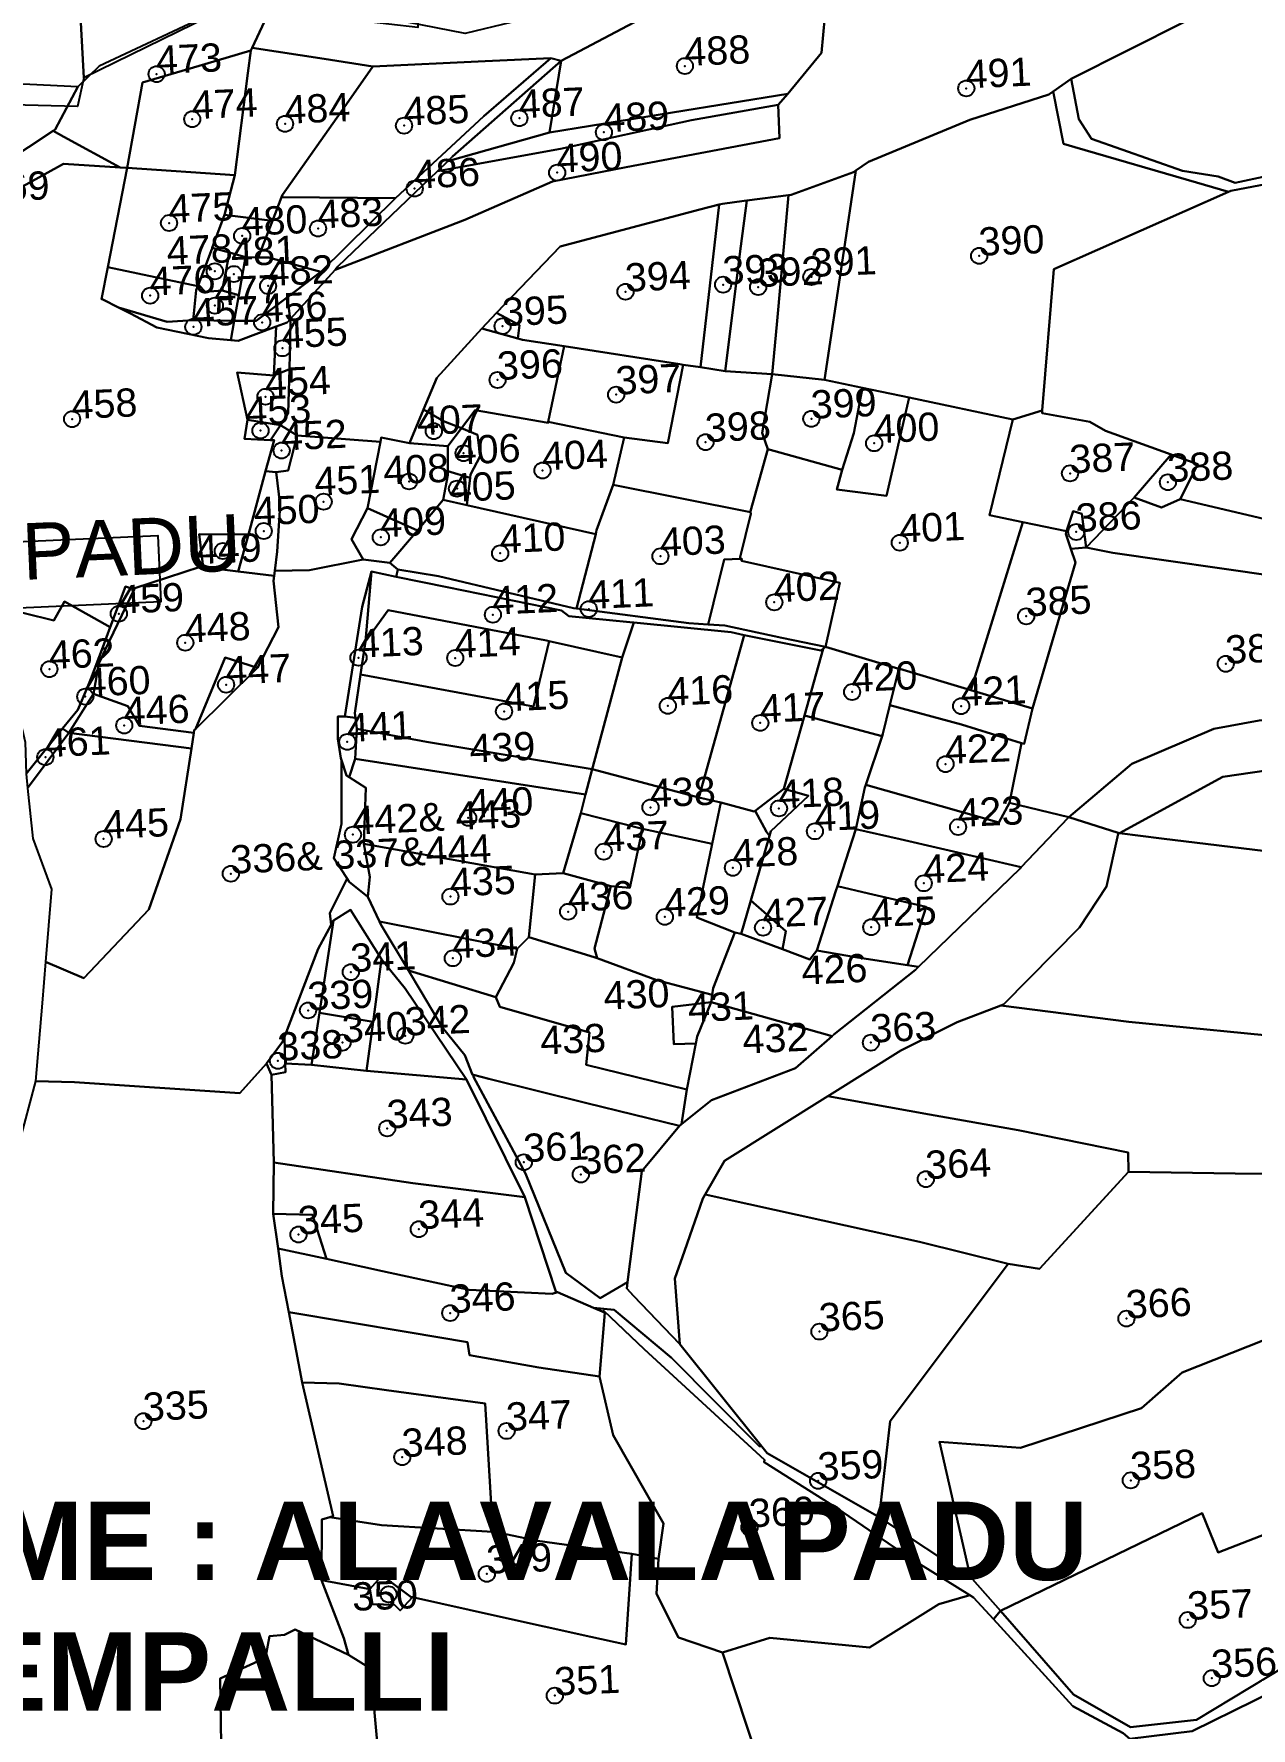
# Model space of a CAD drawing. Header units: inches. Extents: x 204181 to 273365, y 1587708 to 1600456.
# Drawn here: x 218103 to 218859, y 1594854 to 1595906 of the extents above; entities that cross this region are included whole.
import ezdxf

# ---------------------------------------------------------------- set-up
doc = ezdxf.new("R2010")
doc.units = ezdxf.units.IN
doc.header["$LTSCALE"] = 15
doc.header["$MEASUREMENT"] = 0
doc.header["$PDMODE"] = 32
doc.header["$PDSIZE"] = 10
for name, color, linetype in [('PLOT', 7, 'Continuous'), ('PLOTS NO', 7, 'Continuous'), ('TEXT', 1, 'Continuous')]:
    doc.layers.add(name, color=color, linetype=linetype)
doc.styles.get("Standard").update_dxf_attribs({"font": 'arial.ttf'})

msp = doc.modelspace()

# ---------------------------------------------------------------- linework, layer by layer
at = {"layer": 'PLOT'}
for points in [[(218146.1, 1596094.2), (218340.4, 1596059.6), (218341.2, 1595909.8), (218287.2, 1595916.1), (218283.3, 1595927.1), (218250.5, 1595936), (218133.7, 1595878.5), (218131.2, 1595928.3), (218124.5, 1595929), (218126.5, 1595961.4), (218138, 1596074), (218146.7, 1596072.6), (218146.1, 1596094.2)], [(217901.2, 1595891.2), (217914.4, 1595966.4), (217907.6, 1595978), (217909.8, 1596000.7), (217948.2, 1595979.4), (217951.3, 1595951.2), (218039.9, 1595934.5), (218131.2, 1595928.3), (218133.7, 1595878.5), (218129.8, 1595860.7), (218007.5, 1595863.8), (217901.2, 1595891.2)], [(219040.3, 1595848.4), (219034.6, 1595967.5), (219032.8, 1595967.2), (218963.3, 1595955.5), (218914.1, 1595948.5), (218895.4, 1595942.7), (218873.5, 1595937.9), (218852.9, 1595931.5), (218746.9, 1595878), (218751.5, 1595852.9), (218759.4, 1595840.8), (218816, 1595820.8), (218838, 1595817.4), (218848.6, 1595813.3), (218915.2, 1595827.7), (218932.4, 1595831.4), (218964.5, 1595836), (219004.3, 1595843.7), (219019.6, 1595844.1), (219040.3, 1595847.2), (219040.3, 1595848.4)], [(218655.5, 1595932), (218582.3, 1595940.5), (218502.2, 1595947), (218498.3, 1595953.3), (218428.9, 1595920.2), (218370.6, 1595906.1), (218289, 1595922.1), (218283.6, 1595933.5), (218258.2, 1595939.8), (218238.3, 1595897.3), (218283, 1595890.3), (218313.2, 1595885.6), (218383, 1595889), (218423.8, 1595890.9), (218430.2, 1595889.2), (218479.3, 1595915.1), (218544.3, 1595920.1), (218593.9, 1595916.4), (218655.5, 1595932)], [(218238.3, 1595897.3), (218258.2, 1595939.8), (218143.3, 1595885.9), (218130, 1595872.9), (218115.9, 1595846.4), (218114.8, 1595845.6), (218121.3, 1595842), (218156.3, 1595822.9), (218160.7, 1595822.6), (218170.2, 1595875.6), (218208.9, 1595887.1), (218237.5, 1595895.6), (218238.3, 1595897.3)], [(218593.9, 1595916.4), (218544.3, 1595920.1), (218479.3, 1595915.1), (218430.2, 1595889.2), (218422.9, 1595844.6), (218499.2, 1595857), (218570.9, 1595868.6), (218591.7, 1595894.1), (218593.9, 1595916.4)], [(218227.5, 1595818.1), (218235.6, 1595881.4), (218237.5, 1595895.6), (218208.9, 1595887.1), (218170.2, 1595875.6), (218160.7, 1595822.6), (218227.5, 1595818.1)], [(218313.2, 1595885.6), (218283, 1595890.3), (218238.3, 1595897.3), (218237.5, 1595895.6), (218235.6, 1595881.4), (218227.5, 1595818.1), (218221.1, 1595793.4), (218250.9, 1595789.8), (218256.6, 1595804.4), (218257.2, 1595806), (218298.3, 1595864.4), (218313.2, 1595885.6)], [(218327.4, 1595803.8), (218382.1, 1595854.7), (218423.8, 1595890.9), (218383, 1595889), (218313.2, 1595885.6), (218298.3, 1595864.4), (218257.2, 1595806), (218256.6, 1595804.4), (218327.4, 1595803.8)], [(218430.2, 1595889.2), (218423.8, 1595890.9), (218382.1, 1595854.7), (218327.4, 1595803.8), (218280.9, 1595758.1), (218260.2, 1595742.3), (218261.9, 1595728.7), (218289.8, 1595759.4), (218291.6, 1595761.5), (218353.4, 1595820.7), (218359.8, 1595826.9), (218362.7, 1595829.7), (218430.2, 1595889.2)], [(218422.9, 1595844.6), (218430.2, 1595889.2), (218362.7, 1595829.7), (218359.8, 1595826.9), (218422.9, 1595844.6)], [(218114.8, 1595845.6), (218115.9, 1595846.4), (218130, 1595872.9), (218010.6, 1595878.9), (218008.5, 1595876.4), (218011.7, 1595840.8), (218038.7, 1595795.3), (218114.8, 1595845.6)], [(218289.8, 1595759.4), (218370.4, 1595790.3), (218424.8, 1595814.1), (218470.6, 1595823), (218565.8, 1595841.2), (218564.8, 1595861.8), (218511.1, 1595852.4), (218429.8, 1595834.4), (218353.4, 1595820.7), (218291.6, 1595761.5), (218289.8, 1595759.4)], [(218564.8, 1595861.8), (218570.9, 1595868.6), (218499.2, 1595857), (218422.9, 1595844.6), (218359.8, 1595826.9), (218353.4, 1595820.7), (218429.8, 1595834.4), (218511.1, 1595852.4), (218564.8, 1595861.8)], [(218844.6, 1595807.7), (218824.6, 1595813.5), (218749.1, 1595835.5), (218742.1, 1595837.5), (218735.7, 1595870.2), (218733, 1595868.3), (218683.9, 1595852.5), (218620.9, 1595826.5), (218613.1, 1595821), (218605, 1595766.7), (218593.6, 1595691.1), (218617.3, 1595686.1), (218646.3, 1595680), (218710.6, 1595666.4), (218728.9, 1595672), (218736, 1595759.7), (218844.6, 1595807.7)], [(218156.3, 1595822.9), (218121.3, 1595842), (218114.8, 1595845.6), (218038.7, 1595795.3), (218033.4, 1595789.6), (218018, 1595772.8), (218020.3, 1595747.9), (218041.3, 1595757.7), (218042.5, 1595759.6), (218063.1, 1595793.1), (218121.1, 1595825.2), (218156.3, 1595822.9)], [(218929.8, 1595589.8), (218939.4, 1595629.3), (218957.9, 1595705.4), (218979.1, 1595799.2), (218985.1, 1595825.8), (218987, 1595834.1), (218927.1, 1595824.2), (218873, 1595813.6), (218846, 1595808.3), (218844.6, 1595807.7), (218736, 1595759.7), (218728.9, 1595672), (218728.8, 1595670.4), (218758.3, 1595664.9), (218768.1, 1595659.4), (218808.8, 1595644.6), (218811, 1595643.8), (218825.5, 1595638.6), (218814.4, 1595616.9), (218929.8, 1595589.8)], [(218227.5, 1595818.1), (218160.7, 1595822.6), (218148.7, 1595761), (218204.5, 1595749.2), (218204.9, 1595750.3), (218213.2, 1595772.2), (218213.5, 1595773), (218221.1, 1595793.4), (218227.5, 1595818.1)], [(218593.6, 1595691.1), (218605, 1595766.7), (218613.1, 1595821), (218611.7, 1595820.1), (218572.9, 1595806), (218571.4, 1595805.8), (218564, 1595725.4), (218561.2, 1595694.6), (218593.6, 1595691.1)], [(218280.9, 1595758.1), (218327.4, 1595803.8), (218256.6, 1595804.4), (218250.9, 1595789.8), (218242, 1595767), (218248.4, 1595766.9), (218280.9, 1595758.1)], [(218516.6, 1595698.8), (218528.2, 1595799.9), (218516.3, 1595796.8), (218429.5, 1595773.9), (218390.1, 1595732.6), (218404.2, 1595725), (218403.3, 1595716.7), (218406.2, 1595715.9), (218432.1, 1595711.9), (218503.8, 1595700.7), (218506, 1595700.4), (218516.6, 1595698.8)], [(218532, 1595696.4), (218541.8, 1595774), (218545.5, 1595802.4), (218543.8, 1595802.2), (218530.3, 1595800.4), (218528.2, 1595799.9), (218516.6, 1595698.8), (218532, 1595696.4)], [(218561.2, 1595694.6), (218564, 1595725.4), (218571.4, 1595805.8), (218545.5, 1595802.4), (218541.8, 1595774), (218532, 1595696.4), (218561.2, 1595694.6)], [(218250.9, 1595789.8), (218221.1, 1595793.4), (218213.5, 1595773), (218224.3, 1595770), (218234.2, 1595767.2), (218242, 1595767), (218250.9, 1595789.8)], [(218224.3, 1595770), (218213.5, 1595773), (218213.2, 1595772.2), (218204.9, 1595750.3), (218209.3, 1595745.7), (218219.7, 1595746.4), (218224.3, 1595770)], [(218234.2, 1595767.2), (218224.3, 1595770), (218219.7, 1595746.4), (218230, 1595743.5), (218234.2, 1595767.2)], [(218280.9, 1595758.1), (218248.4, 1595766.9), (218242, 1595767), (218234.2, 1595767.2), (218230, 1595743.5), (218227.1, 1595727.7), (218240.8, 1595727.6), (218260.2, 1595742.3), (218280.9, 1595758.1)], [(218204.5, 1595749.2), (218148.7, 1595761), (218144.8, 1595741.1), (218145.6, 1595741), (218155.3, 1595736), (218185.5, 1595727), (218201.7, 1595728), (218203.6, 1595746.7), (218204.5, 1595749.2)], [(218209.3, 1595745.7), (218204.9, 1595750.3), (218204.5, 1595749.2), (218203.6, 1595746.7), (218201.7, 1595728), (218227.1, 1595727.7), (218230, 1595743.5), (218219.7, 1595746.4), (218209.3, 1595745.7)], [(218201.7, 1595728), (218185.5, 1595727), (218155.3, 1595736), (218162.7, 1595732.2), (218179.2, 1595723.6), (218211.2, 1595716.8), (218225, 1595715.7), (218227.1, 1595727.7), (218201.7, 1595728)], [(218261.9, 1595728.7), (218260.2, 1595742.3), (218240.8, 1595727.6), (218227.1, 1595727.7), (218225, 1595715.7), (218229.7, 1595715.3), (218253.2, 1595724.1), (218260, 1595726.6), (218261.9, 1595728.7)], [(218262.2, 1595726.3), (218261.9, 1595728.7), (218260, 1595726.6), (218253.2, 1595724.1), (218251.8, 1595693.6), (218261.4, 1595697.6), (218262.2, 1595726.3)], [(218403.3, 1595716.7), (218404.2, 1595725), (218390.1, 1595732.6), (218380.9, 1595722.9), (218403.3, 1595716.7)], [(218403.3, 1595716.7), (218380.9, 1595722.9), (218352.9, 1595692.2), (218344.6, 1595672.6), (218357.2, 1595665.3), (218368.3, 1595660.9), (218376.8, 1595672.2), (218422, 1595664.3), (218422.1, 1595664.9), (218432.1, 1595711.9), (218406.2, 1595715.9), (218403.3, 1595716.7)], [(218506, 1595700.4), (218503.8, 1595700.7), (218432.1, 1595711.9), (218422.1, 1595664.9), (218469.3, 1595655.2), (218496.3, 1595651.7), (218506, 1595700.4)], [(218255.9, 1595662.9), (218260.6, 1595670.2), (218261.4, 1595697.6), (218251.8, 1595693.6), (218228.9, 1595695.5), (218235.4, 1595666.1), (218255.9, 1595662.9)], [(218516.6, 1595698.8), (218506, 1595700.4), (218496.3, 1595651.7), (218469.3, 1595655.2), (218462.4, 1595625.8), (218547.7, 1595608.8), (218547.8, 1595609.5), (218558.4, 1595648), (218554.9, 1595658), (218561.2, 1595694.6), (218532, 1595696.4), (218516.6, 1595698.8)], [(218593.6, 1595691.1), (218561.2, 1595694.6), (218554.9, 1595658), (218558.4, 1595648), (218604.7, 1595635.2), (218611.9, 1595657.8), (218617.3, 1595686.1), (218593.6, 1595691.1)], [(218646.3, 1595680), (218617.3, 1595686.1), (218611.9, 1595657.8), (218604.7, 1595635.2), (218601.3, 1595622.8), (218632.2, 1595619), (218646.3, 1595680)], [(218368.3, 1595660.9), (218357.2, 1595665.3), (218344.6, 1595672.6), (218335.9, 1595651.7), (218359.9, 1595649.7), (218368.3, 1595660.9)], [(218422.1, 1595664.9), (218422, 1595664.3), (218376.8, 1595672.2), (218368.3, 1595660.9), (218378.3, 1595656.9), (218379.8, 1595643.5), (218373.9, 1595632.1), (218373.6, 1595630.2), (218371.5, 1595613.2), (218451.6, 1595595.1), (218452.2, 1595597.6), (218462.4, 1595625.8), (218469.3, 1595655.2), (218422.1, 1595664.9)], [(218710.6, 1595666.4), (218646.3, 1595680), (218632.2, 1595619), (218601.3, 1595622.8), (218604.7, 1595635.2), (218558.4, 1595648), (218547.8, 1595609.5), (218547.7, 1595608.8), (218547.9, 1595607.7), (218541.4, 1595580.8), (218541.4, 1595579.8), (218542.3, 1595579.8), (218542.1, 1595578.6), (218603.1, 1595564.9), (218594.2, 1595525.1), (218639.8, 1595511.5), (218640.4, 1595511.4), (218684.5, 1595498.3), (218716.8, 1595602.5), (218696.1, 1595606.9), (218710.6, 1595666.4)], [(218808.8, 1595644.6), (218768.1, 1595659.4), (218758.3, 1595664.9), (218728.8, 1595670.4), (218728.9, 1595672), (218710.6, 1595666.4), (218696.1, 1595606.9), (218716.8, 1595602.5), (218743.9, 1595596.9), (218748, 1595609.4), (218753.5, 1595607.7), (218756.2, 1595586.8), (218786, 1595618), (218808.8, 1595644.6)], [(218255.9, 1595662.9), (218235.4, 1595666.1), (218233.6, 1595654.4), (218249.6, 1595653.6), (218255.9, 1595662.9)], [(218266.3, 1595656.5), (218255.9, 1595662.9), (218249.6, 1595653.6), (218251.9, 1595653.6), (218246.6, 1595634.3), (218253.2, 1595633.7), (218260.7, 1595634.6), (218266.3, 1595656.5)], [(218373.6, 1595630.2), (218373.9, 1595632.1), (218379.8, 1595643.5), (218378.3, 1595656.9), (218368.3, 1595660.9), (218359.9, 1595649.7), (218359.9, 1595634.3), (218373.6, 1595630.2)], [(218318, 1595652.5), (218266.3, 1595656.5), (218260.7, 1595634.6), (218253.2, 1595633.7), (218255.7, 1595613.1), (218253.9, 1595584.3), (218252.4, 1595572.3), (218273.9, 1595572.7), (218307.3, 1595579.4), (218299.9, 1595592.1), (218310, 1595611.2), (218318, 1595652.5)], [(218335.9, 1595651.7), (218318.5, 1595655.1), (218318, 1595652.5), (218310, 1595611.2), (218340.9, 1595597.5), (218357, 1595616.5), (218359.9, 1595631.7), (218359.9, 1595634.3), (218359.9, 1595649.7), (218335.9, 1595651.7)], [(218814.4, 1595616.9), (218825.5, 1595638.6), (218811, 1595643.8), (218808.8, 1595644.6), (218786, 1595618), (218803, 1595611.7), (218814.4, 1595616.9)], [(218253.2, 1595633.7), (218246.6, 1595634.3), (218236, 1595594.9), (218229.7, 1595571.9), (218252, 1595569.2), (218252.4, 1595572.3), (218253.9, 1595584.3), (218255.7, 1595613.1), (218253.2, 1595633.7)], [(218373.6, 1595630.2), (218359.9, 1595634.3), (218359.9, 1595631.7), (218357, 1595616.5), (218371.5, 1595613.2), (218373.6, 1595630.2)], [(218547.7, 1595608.8), (218462.4, 1595625.8), (218452.2, 1595597.6), (218451.6, 1595595.1), (218439.7, 1595548.9), (218509.5, 1595539.8), (218521.4, 1595539.1), (218531.3, 1595579.5), (218541.4, 1595579.8), (218541.4, 1595580.8), (218547.9, 1595607.7), (218547.7, 1595608.8)], [(218929.8, 1595589.8), (218814.4, 1595616.9), (218803, 1595611.7), (218786, 1595618), (218756.2, 1595586.8), (218772.6, 1595583.5), (218873.5, 1595569), (218901.4, 1595565), (218905.5, 1595562.4), (218969.3, 1595553.4), (219024.4, 1595545.7), (219044.3, 1595567.9), (219004.7, 1595575.4), (218932.8, 1595589.1), (218929.8, 1595589.8)], [(218340.9, 1595597.5), (218310, 1595611.2), (218299.9, 1595592.1), (218307.3, 1595579.4), (218323.8, 1595577.3), (218340.9, 1595597.5)], [(218371.5, 1595613.2), (218357, 1595616.5), (218340.9, 1595597.5), (218323.8, 1595577.3), (218328.7, 1595573.1), (218354.1, 1595569), (218397.7, 1595558.7), (218437.8, 1595549.2), (218439.7, 1595548.9), (218451.6, 1595595.1), (218371.5, 1595613.2)], [(218756.2, 1595586.8), (218753.5, 1595607.7), (218748, 1595609.4), (218743.9, 1595596.9), (218743.4, 1595595.4), (218746.6, 1595586), (218756.2, 1595586.8)], [(218743.9, 1595596.9), (218716.8, 1595602.5), (218684.5, 1595498.3), (218722.8, 1595486.9), (218749.4, 1595577.5), (218746.6, 1595586), (218743.4, 1595595.4), (218743.9, 1595596.9)], [(218229.7, 1595571.9), (218236, 1595594.9), (218205.5, 1595595.1), (218207.9, 1595574.6), (218229.7, 1595571.9)], [(219024.4, 1595545.7), (218969.3, 1595553.4), (218905.5, 1595562.4), (218901.4, 1595565), (218873.5, 1595569), (218772.6, 1595583.5), (218756.2, 1595586.8), (218746.6, 1595586), (218749.4, 1595577.5), (218722.8, 1595486.9), (218717.7, 1595464.8), (218716, 1595465.4), (218708.5, 1595428.2), (218745.3, 1595419.3), (218784.5, 1595452.4), (218835.3, 1595474.3), (218863.6, 1595479.3), (218942.4, 1595480.2), (218972.3, 1595501.6), (218998.7, 1595495.9), (219016.4, 1595518.9), (219024.4, 1595545.7)], [(218323.8, 1595577.3), (218307.3, 1595579.4), (218273.9, 1595572.7), (218252.4, 1595572.3), (218252, 1595569.2), (218251.6, 1595566.1), (218254.7, 1595537.4), (218241.7, 1595512.2), (218203.1, 1595474.1), (218202.4, 1595473.4), (218202.1, 1595471.8), (218200.6, 1595461.9), (218193.8, 1595418.1), (218174.1, 1595361.9), (218133.7, 1595319.3), (218110.1, 1595329.5), (218107.9, 1595303.8), (218103.7, 1595255.3), (218128.1, 1595254.7), (218230.6, 1595248), (218247.3, 1595266.3), (218257.1, 1595279.7), (218258.3, 1595282.8), (218279.2, 1595337.5), (218287.3, 1595352.4), (218286.6, 1595359.7), (218297.3, 1595381.3), (218289, 1595393.8), (218293.8, 1595415.3), (218293.7, 1595454.7), (218293.4, 1595456.1), (218291.5, 1595468.1), (218291.6, 1595481.9), (218295.9, 1595481.9), (218306.7, 1595549.9), (218312.4, 1595571.9), (218327.8, 1595568.7), (218328.7, 1595573.1), (218323.8, 1595577.3)], [(218594.2, 1595525.1), (218603.1, 1595564.9), (218542.1, 1595578.6), (218542.3, 1595579.8), (218541.4, 1595579.8), (218531.3, 1595579.5), (218521.4, 1595539.1), (218531.7, 1595538.4), (218567.1, 1595530.8), (218594.2, 1595525.1)], [(218207.9, 1595574.6), (218206, 1595574.8), (218165.5, 1595561.6), (218165, 1595560.7), (218147.1, 1595523.2), (218143.1, 1595514.7), (218139.9, 1595495.9), (218161.2, 1595488.2), (218168.4, 1595476), (218202.1, 1595471.8), (218202.4, 1595473.4), (218203.1, 1595474.1), (218221.5, 1595518.6), (218241.7, 1595512.2), (218254.7, 1595537.4), (218251.6, 1595566.1), (218252, 1595569.2), (218229.7, 1595571.9), (218207.9, 1595574.6)], [(218308.6, 1595528.4), (218312.4, 1595571.9), (218306.7, 1595549.9), (218295.9, 1595481.9), (218302.4, 1595481), (218302, 1595483.9), (218305.6, 1595507.9), (218308.6, 1595528.4)], [(218327.8, 1595568.7), (218312.4, 1595571.9), (218308.6, 1595528.4), (218322.8, 1595548), (218421, 1595529), (218422.7, 1595528.6), (218468, 1595518.5), (218475.2, 1595540.3), (218472.8, 1595540.5), (218435, 1595544.3), (218430.4, 1595547.8), (218359.3, 1595562.3), (218327.8, 1595568.7)], [(218439.7, 1595548.9), (218437.8, 1595549.2), (218397.7, 1595558.7), (218354.1, 1595569), (218328.7, 1595573.1), (218327.8, 1595568.7), (218359.3, 1595562.3), (218430.4, 1595547.8), (218435, 1595544.3), (218472.8, 1595540.5), (218475.2, 1595540.3), (218535.7, 1595534.2), (218543.7, 1595532.5), (218591.4, 1595522.8), (218592.8, 1595524), (218594.2, 1595525.1), (218567.1, 1595530.8), (218531.7, 1595538.4), (218521.4, 1595539.1), (218509.5, 1595539.8), (218439.7, 1595548.9)], [(219095.7, 1595520.7), (219045.8, 1595569.7), (219044.3, 1595567.9), (219024.4, 1595545.7), (219016.4, 1595518.9), (218998.7, 1595495.9), (218972.3, 1595501.6), (218942.4, 1595480.2), (218863.6, 1595479.3), (218835.3, 1595474.3), (218784.5, 1595452.4), (218745.3, 1595419.3), (218775.9, 1595409.6), (218776.8, 1595409.5), (218841, 1595444.3), (218906.2, 1595453.9), (218955.3, 1595457.3), (218998, 1595459.8), (219079.3, 1595509.4), (219093.7, 1595514.6), (219095.7, 1595520.7)], [(218165, 1595560.7), (218159.6, 1595562.7), (218150.2, 1595537.4), (218145.5, 1595524.9), (218147.1, 1595523.2), (218165, 1595560.7)], [(218150.2, 1595537.4), (218121.7, 1595553.3), (218115.2, 1595541.6), (218078.1, 1595550.6), (218093.5, 1595483), (218097.4, 1595466), (218098, 1595446.3), (218120.6, 1595474.4), (218130, 1595486), (218136, 1595500.2), (218138.1, 1595505.2), (218145.5, 1595524.9), (218150.2, 1595537.4)], [(218421, 1595529), (218322.8, 1595548), (218308.6, 1595528.4), (218305.6, 1595507.9), (218412.9, 1595488), (218422.7, 1595528.6), (218421, 1595529)], [(218543.7, 1595532.5), (218535.7, 1595534.2), (218475.2, 1595540.3), (218468, 1595518.5), (218449.9, 1595450.6), (218449.5, 1595449.2), (218515.6, 1595431.5), (218543.7, 1595532.5)], [(218147.1, 1595523.2), (218145.5, 1595524.9), (218138.1, 1595505.2), (218136, 1595500.2), (218130, 1595486), (218120.6, 1595474.4), (218124.5, 1595471.8), (218139.9, 1595495.9), (218143.1, 1595514.7), (218147.1, 1595523.2)], [(218468, 1595518.5), (218422.7, 1595528.6), (218412.9, 1595488), (218305.6, 1595507.9), (218302, 1595483.9), (218302.4, 1595481), (218303.2, 1595474.3), (218346.5, 1595466.2), (218449.5, 1595449.2), (218449.9, 1595450.6), (218468, 1595518.5)], [(218592.8, 1595524), (218591.4, 1595522.8), (218543.7, 1595532.5), (218515.6, 1595431.5), (218529.4, 1595428.5), (218550, 1595422.8), (218550.7, 1595423.3), (218568.5, 1595437), (218581.2, 1595482.4), (218592.8, 1595524)], [(218639.8, 1595511.5), (218594.2, 1595525.1), (218592.8, 1595524), (218581.2, 1595482.4), (218629.4, 1595469.6), (218629.9, 1595471.1), (218634.2, 1595489), (218639.8, 1595511.5)], [(218241.7, 1595512.2), (218221.5, 1595518.6), (218203.1, 1595474.1), (218241.7, 1595512.2)], [(218684.5, 1595498.3), (218640.4, 1595511.4), (218639.8, 1595511.5), (218634.2, 1595489), (218678.8, 1595476.9), (218716, 1595465.4), (218717.7, 1595464.8), (218722.8, 1595486.9), (218684.5, 1595498.3)], [(218202.1, 1595471.8), (218168.4, 1595476), (218161.2, 1595488.2), (218139.9, 1595495.9), (218124.5, 1595471.8), (218200.6, 1595461.9), (218202.1, 1595471.8)], [(218302.4, 1595481), (218295.9, 1595481.9), (218291.6, 1595481.9), (218291.5, 1595468.1), (218293.4, 1595456.1), (218293.7, 1595454.7), (218296.9, 1595445.2), (218298.5, 1595444.1), (218302.2, 1595455.6), (218303.2, 1595474.3), (218302.4, 1595481)], [(218629.4, 1595469.6), (218581.2, 1595482.4), (218568.5, 1595437), (218583.8, 1595432.6), (218560.3, 1595410.6), (218559.5, 1595407.8), (218547.9, 1595367.5), (218569.7, 1595348.6), (218567.6, 1595337.3), (218584.5, 1595331), (218589, 1595336.6), (218600.8, 1595373.5), (218601.8, 1595376.4), (218604.9, 1595386.3), (218613.1, 1595411.8), (218618.8, 1595437.8), (218619.3, 1595439.5), (218629.4, 1595469.6)], [(218716, 1595465.4), (218678.8, 1595476.9), (218634.2, 1595489), (218629.9, 1595471.1), (218629.4, 1595469.6), (218619.3, 1595439.5), (218702, 1595416), (218708.5, 1595428.2), (218716, 1595465.4)], [(218124.5, 1595471.8), (218120.6, 1595474.4), (218098, 1595446.3), (218098.9, 1595437.3), (218124.5, 1595471.8)], [(218200.6, 1595461.9), (218124.5, 1595471.8), (218098.9, 1595437.3), (218102.1, 1595406.1), (218113.8, 1595374.6), (218110.1, 1595329.5), (218133.7, 1595319.3), (218174.1, 1595361.9), (218193.8, 1595418.1), (218200.6, 1595461.9)], [(218449.5, 1595449.2), (218346.5, 1595466.2), (218303.2, 1595474.3), (218302.2, 1595455.6), (218445.2, 1595433.4), (218449.5, 1595449.2)], [(218298.5, 1595444.1), (218296.9, 1595445.2), (218293.7, 1595454.7), (218293.8, 1595415.3), (218289, 1595393.8), (218297.3, 1595381.3), (218298.6, 1595379.2), (218310.1, 1595369.9), (218311.3, 1595382.2), (218307.7, 1595402.8), (218308.8, 1595437.5), (218298.5, 1595444.1)], [(218445.2, 1595433.4), (218302.2, 1595455.6), (218298.5, 1595444.1), (218308.8, 1595437.5), (218307.7, 1595402.8), (218414, 1595383.7), (218431.4, 1595384.5), (218442.3, 1595421.8), (218445.2, 1595433.4)], [(218973.4, 1595385.1), (218963, 1595414.7), (218963.5, 1595435.3), (218955.3, 1595457.3), (218906.2, 1595453.9), (218841, 1595444.3), (218776.8, 1595409.5), (218803, 1595406.2), (218874.6, 1595397.4), (218929.3, 1595390.5), (218973.4, 1595385.1)], [(218515.6, 1595431.5), (218449.5, 1595449.2), (218445.2, 1595433.4), (218442.3, 1595421.8), (218480.7, 1595412.1), (218523.9, 1595402.8), (218529.4, 1595428.5), (218515.6, 1595431.5)], [(218708.5, 1595428.2), (218702, 1595416), (218619.3, 1595439.5), (218618.8, 1595437.8), (218613.1, 1595411.8), (218640.6, 1595405.6), (218715.8, 1595388.2), (218744.7, 1595418.8), (218745.3, 1595419.3), (218708.5, 1595428.2)], [(218550.7, 1595423.3), (218550, 1595422.8), (218529.4, 1595428.5), (218523.9, 1595402.8), (218523.6, 1595400.8), (218514.3, 1595357), (218537.9, 1595347.8), (218542, 1595346.8), (218547.6, 1595366.2), (218547.9, 1595367.5), (218559.5, 1595407.8), (218557.7, 1595410.2), (218550.7, 1595423.3)], [(218559.5, 1595407.8), (218560.3, 1595410.6), (218583.8, 1595432.6), (218568.5, 1595437), (218550.7, 1595423.3), (218557.7, 1595410.2), (218559.5, 1595407.8)], [(218480.7, 1595412.1), (218442.3, 1595421.8), (218431.4, 1595384.5), (218461.1, 1595376.5), (218472.9, 1595375.5), (218480.7, 1595412.1)], [(218775.9, 1595409.6), (218745.3, 1595419.3), (218744.7, 1595418.8), (218715.8, 1595388.2), (218715.1, 1595387.4), (218652, 1595326.3), (218650.2, 1595324.6), (218599.5, 1595284.3), (218598.5, 1595283.4), (218575.7, 1595263.5), (218523.5, 1595243.6), (218504.9, 1595228.7), (218503.6, 1595227.6), (218480.3, 1595199.4), (218471.4, 1595130.6), (218470.9, 1595126.5), (218475.1, 1595122.1), (218503.9, 1595091.9), (218500.7, 1595132.7), (218506.7, 1595149.7), (218518.1, 1595182.5), (218519.6, 1595185), (218531.5, 1595205.8), (218595.7, 1595246), (218598.5, 1595247.7), (218641.1, 1595274.4), (218676.1, 1595292), (218703.2, 1595302.3), (218704.8, 1595302.9), (218751.9, 1595350.8), (218768.8, 1595376.3), (218776, 1595409), (218776.8, 1595409.5), (218775.9, 1595409.6)], [(218523.9, 1595402.8), (218480.7, 1595412.1), (218472.9, 1595375.5), (218461.1, 1595376.5), (218450.9, 1595337.8), (218452.5, 1595331.7), (218489.5, 1595318.1), (218524, 1595309), (218524.5, 1595313.1), (218537.9, 1595347.8), (218514.3, 1595357), (218523.6, 1595400.8), (218523.9, 1595402.8)], [(218715.8, 1595388.2), (218640.6, 1595405.6), (218613.1, 1595411.8), (218604.9, 1595386.3), (218601.8, 1595376.4), (218620.9, 1595372), (218656.8, 1595363.7), (218645.2, 1595327.4), (218652, 1595326.3), (218715.1, 1595387.4), (218715.8, 1595388.2)], [(218973.4, 1595385.1), (218929.3, 1595390.5), (218874.6, 1595397.4), (218803, 1595406.2), (218776.8, 1595409.5), (218776, 1595409), (218768.8, 1595376.3), (218751.9, 1595350.8), (218704.8, 1595302.9), (218703.2, 1595302.3), (218782.7, 1595292.2), (218892, 1595281.4), (218937.2, 1595275.4), (218982.9, 1595269.2), (218986.7, 1595340.3), (219001.9, 1595357.3), (218973.4, 1595385.1)], [(218414, 1595383.7), (218307.7, 1595402.8), (218311.3, 1595382.2), (218310.1, 1595369.9), (218317.4, 1595354.5), (218402.8, 1595337.5), (218410.1, 1595344.8), (218414, 1595383.7)], [(218310.1, 1595369.9), (218298.6, 1595379.2), (218297.3, 1595381.3), (218286.6, 1595359.7), (218287.3, 1595352.4), (218288.8, 1595355.2), (218299.3, 1595361.8), (218318.6, 1595331.2), (218319, 1595330.6), (218333.4, 1595313), (218371.3, 1595256.3), (218407.7, 1595183.3), (218426.8, 1595124.8), (218427.9, 1595124.3), (218450.2, 1595114.6), (218463, 1595113.4), (218498.6, 1595083.5), (218553, 1595028.6), (218554.7, 1595028.4), (218503.9, 1595091.9), (218475.1, 1595122.1), (218470.9, 1595126.5), (218471.4, 1595130.6), (218454.3, 1595120.5), (218433.1, 1595136.4), (218408.1, 1595198.1), (218375.7, 1595258.1), (218375.7, 1595259.2), (218375.2, 1595259.3), (218370.3, 1595271.6), (218356.3, 1595289), (218343, 1595311.2), (218335.3, 1595324.1), (218318.3, 1595352.6), (218317.4, 1595354.5), (218310.1, 1595369.9)], [(218461.1, 1595376.5), (218431.4, 1595384.5), (218414, 1595383.7), (218410.1, 1595344.8), (218450.7, 1595332.4), (218452.5, 1595331.7), (218450.9, 1595337.8), (218461.1, 1595376.5)], [(218645.2, 1595327.4), (218656.8, 1595363.7), (218620.9, 1595372), (218601.8, 1595376.4), (218600.8, 1595373.5), (218589, 1595336.6), (218614.1, 1595332.1), (218645.2, 1595327.4)], [(218567.6, 1595337.3), (218569.7, 1595348.6), (218547.9, 1595367.5), (218547.6, 1595366.2), (218542, 1595346.8), (218567.6, 1595337.3)], [(218280.1, 1595297.8), (218288.8, 1595355.2), (218287.3, 1595352.4), (218279.2, 1595337.5), (218258.3, 1595282.8), (218258.9, 1595266.3), (218275.2, 1595265.6), (218280.1, 1595297.8)], [(218318.6, 1595331.2), (218299.3, 1595361.8), (218288.8, 1595355.2), (218280.1, 1595297.8), (218313.5, 1595292.3), (218318.6, 1595331.2)], [(218402.8, 1595337.5), (218317.4, 1595354.5), (218318.3, 1595352.6), (218335.3, 1595324.1), (218389.5, 1595307.6), (218400.7, 1595328.9), (218402.8, 1595337.5)], [(218452.5, 1595331.7), (218450.7, 1595332.4), (218410.1, 1595344.8), (218402.8, 1595337.5), (218400.7, 1595328.9), (218389.5, 1595307.6), (218392, 1595301.5), (218447.8, 1595285.5), (218445.7, 1595265.6), (218508.2, 1595250.1), (218513.8, 1595278.8), (218500.1, 1595278.4), (218499.1, 1595301.6), (218523.4, 1595304.4), (218524, 1595309), (218489.5, 1595318.1), (218452.5, 1595331.7)], [(218542, 1595346.8), (218537.9, 1595347.8), (218524.5, 1595313.1), (218524, 1595309), (218523.4, 1595304.4), (218564.6, 1595292.9), (218598.5, 1595283.4), (218599.5, 1595284.3), (218650.2, 1595324.6), (218652, 1595326.3), (218645.2, 1595327.4), (218614.1, 1595332.1), (218589, 1595336.6), (218584.5, 1595331), (218567.6, 1595337.3), (218542, 1595346.8)], [(218371.3, 1595256.3), (218333.4, 1595313), (218319, 1595330.6), (218318.6, 1595331.2), (218313.5, 1595292.3), (218309.4, 1595261.7), (218371.3, 1595256.3)], [(218389.5, 1595307.6), (218335.3, 1595324.1), (218343, 1595311.2), (218356.3, 1595289), (218370.3, 1595271.6), (218375.2, 1595259.3), (218375.7, 1595259.2), (218385.2, 1595256.8), (218446, 1595241.8), (218503.6, 1595227.6), (218504.9, 1595228.7), (218508.2, 1595250.1), (218445.7, 1595265.6), (218447.8, 1595285.5), (218392, 1595301.5), (218389.5, 1595307.6)], [(218513.8, 1595278.8), (218514.7, 1595283.1), (218523.4, 1595304.4), (218499.1, 1595301.6), (218500.1, 1595278.4), (218513.8, 1595278.8)], [(218598.5, 1595283.4), (218564.6, 1595292.9), (218523.4, 1595304.4), (218514.7, 1595283.1), (218513.8, 1595278.8), (218508.2, 1595250.1), (218504.9, 1595228.7), (218523.5, 1595243.6), (218575.7, 1595263.5), (218598.5, 1595283.4)], [(218313.5, 1595292.3), (218280.1, 1595297.8), (218275.2, 1595265.6), (218309.4, 1595261.7), (218313.5, 1595292.3)], [(218258.9, 1595266.3), (218258.3, 1595282.8), (218257.1, 1595279.7), (218247.3, 1595266.3), (218250.3, 1595259.4), (218259.1, 1595260.9), (218258.9, 1595266.3)], [(218309.4, 1595261.7), (218275.2, 1595265.6), (218258.9, 1595266.3), (218259.1, 1595260.9), (218250.3, 1595259.4), (218251.8, 1595204.9), (218338.1, 1595192.1), (218407.7, 1595183.3), (218371.3, 1595256.3), (218309.4, 1595261.7)], [(218503.6, 1595227.6), (218446, 1595241.8), (218385.2, 1595256.8), (218375.7, 1595259.2), (218375.7, 1595258.1), (218408.1, 1595198.1), (218433.1, 1595136.4), (218454.3, 1595120.5), (218471.4, 1595130.6), (218480.3, 1595199.4), (218503.6, 1595227.6)], [(218782.5, 1595199), (218782.1, 1595211), (218714, 1595224.9), (218658.9, 1595234.7), (218595.7, 1595246), (218531.5, 1595205.8), (218519.6, 1595185), (218546.7, 1595178.9), (218652.7, 1595155.5), (218707.6, 1595141.9), (218727.2, 1595138.8), (218782.5, 1595199)], [(218407.7, 1595183.3), (218338.1, 1595192.1), (218251.8, 1595204.9), (218251.4, 1595173), (218275.7, 1595172.4), (218284.5, 1595145), (218319.2, 1595137.4), (218359.4, 1595128.7), (218373.1, 1595125.8), (218424.6, 1595123.3), (218427.9, 1595124.3), (218426.8, 1595124.8), (218407.7, 1595183.3)], [(218937.4, 1595196.7), (218936.2, 1595197), (218848.7, 1595198.1), (218782.5, 1595199), (218727.2, 1595138.8), (218707.6, 1595141.9), (218634.4, 1595044.2), (218627.7, 1594984.5), (218685.6, 1594946), (218684.1, 1594947.8), (218665, 1595031.3), (218715.3, 1595027.7), (218790.4, 1595052.2), (218815.7, 1595074.3), (218866.4, 1595094.5), (218928, 1595119.5), (218929.9, 1595119.2), (218937.4, 1595196.7)], [(218707.6, 1595141.9), (218652.7, 1595155.5), (218546.7, 1595178.9), (218519.6, 1595185), (218518.1, 1595182.5), (218506.7, 1595149.7), (218500.7, 1595132.7), (218503.9, 1595091.9), (218554.7, 1595028.4), (218558, 1595024.3), (218627.7, 1594984.5), (218634.4, 1595044.2), (218707.6, 1595141.9)], [(218284.5, 1595145), (218275.7, 1595172.4), (218251.4, 1595173), (218254.4, 1595151.5), (218284.5, 1595145)], [(218284.5, 1595145), (218254.4, 1595151.5), (218256.8, 1595134.2), (218261.1, 1595111.8), (218335.2, 1595099.5), (218372.1, 1595093.3), (218373.2, 1595085.2), (218416.4, 1595077.5), (218454, 1595071.9), (218457.3, 1595111.5), (218455.7, 1595112.2), (218450.2, 1595114.6), (218427.9, 1595124.3), (218424.6, 1595123.3), (218373.1, 1595125.8), (218359.4, 1595128.7), (218319.2, 1595137.4), (218284.5, 1595145)], [(218554.7, 1595028.4), (218553, 1595028.6), (218498.6, 1595083.5), (218463, 1595113.4), (218450.2, 1595114.6), (218455.7, 1595112.2), (218456.6, 1595112.7), (218481.6, 1595088.9), (218556.5, 1595020.2), (218556.1, 1595018.7), (218601.2, 1594990.3), (218645.7, 1594960), (218683.9, 1594936), (218686.1, 1594934.6), (218698.6, 1594921.1), (218702.9, 1594926.3), (218685.6, 1594946), (218627.7, 1594984.5), (218558, 1595024.3), (218554.7, 1595028.4)], [(218454, 1595071.9), (218416.4, 1595077.5), (218373.2, 1595085.2), (218372.1, 1595093.3), (218335.2, 1595099.5), (218261.1, 1595111.8), (218269.3, 1595068.2), (218292.4, 1595067.6), (218321.7, 1595063.5), (218382.9, 1595055.2), (218387.8, 1594975.5), (218389, 1594975.4), (218415.5, 1594969.9), (218474, 1594961.7), (218490.6, 1594958.7), (218493.6, 1594980.6), (218462.5, 1595035.4), (218454, 1595071.9)], [(218556.5, 1595020.2), (218481.6, 1595088.9), (218456.6, 1595112.7), (218455.7, 1595112.2), (218457.3, 1595111.5), (218454, 1595071.9), (218462.5, 1595035.4), (218493.6, 1594980.6), (218490.6, 1594958.7), (218489.3, 1594936.9), (218503.1, 1594909.8), (218530.3, 1594900.5), (218559.7, 1594909.5), (218621.5, 1594903.5), (218664.7, 1594930.6), (218683.9, 1594936), (218645.7, 1594960), (218601.2, 1594990.3), (218556.1, 1595018.7), (218556.5, 1595020.2)], [(218896.7, 1594985.4), (218896.4, 1594986.2), (218866.4, 1595094.5), (218815.7, 1595074.3), (218790.4, 1595052.2), (218715.3, 1595027.7), (218665, 1595031.3), (218684.1, 1594947.8), (218685.6, 1594946), (218702.9, 1594926.3), (218828.1, 1594987), (218838, 1594962.5), (218896.7, 1594985.4)], [(218387.8, 1594975.5), (218382.9, 1595055.2), (218321.7, 1595063.5), (218292.4, 1595067.6), (218269.3, 1595068.2), (218288.6, 1594985.1), (218286.5, 1594984.5), (218318.6, 1594979.6), (218387.8, 1594975.5)], [(218927.9, 1594923.5), (218896.7, 1594985.4), (218838, 1594962.5), (218828.1, 1594987), (218702.9, 1594926.3), (218748.3, 1594874.4), (218783.7, 1594854.1), (218824.6, 1594858.6), (218879.4, 1594891.8), (218929.5, 1594922.1), (218927.9, 1594923.5)], [(218387.8, 1594975.5), (218318.6, 1594979.6), (218286.5, 1594984.5), (218281.5, 1594983), (218281.3, 1594945.5), (218311.3, 1594939.8), (218318, 1594947.3), (218320.6, 1594947), (218337.1, 1594934.9), (218337.9, 1594934.8), (218390.6, 1594923), (218448.6, 1594910.2), (218470.4, 1594905.4), (218474, 1594961.7), (218415.5, 1594969.9), (218389, 1594975.4), (218387.8, 1594975.5)], [(218490.6, 1594958.7), (218474, 1594961.7), (218470.4, 1594905.4), (218448.6, 1594910.2), (218390.6, 1594923), (218337.9, 1594934.8), (218330.2, 1594926.6), (218326.7, 1594930), (218313.1, 1594930.5), (218311.3, 1594939.8), (218281.3, 1594945.5), (218295.3, 1594909.4), (218298.2, 1594899), (218311.7, 1594890.5), (218316.5, 1594838.1), (218391.3, 1594827.5), (218482.8, 1594814.6), (218561.7, 1594805.3), (218530.3, 1594900.5), (218503.1, 1594909.8), (218489.3, 1594936.9), (218490.6, 1594958.7)], [(218337.9, 1594934.8), (218337.1, 1594934.9), (218320.6, 1594947), (218318, 1594947.3), (218311.3, 1594939.8), (218313.1, 1594930.5), (218326.7, 1594930), (218330.2, 1594926.6), (218337.9, 1594934.8)], [(218698.6, 1594921.1), (218686.1, 1594934.6), (218683.9, 1594936), (218664.7, 1594930.6), (218621.5, 1594903.5), (218559.7, 1594909.5), (218530.3, 1594900.5), (218561.7, 1594805.3), (218585.8, 1594759.3), (218619, 1594757.5), (218637.9, 1594678.9), (218643.2, 1594657.1), (218646.6, 1594656.1), (218680.5, 1594644.7), (218685.5, 1594745.2), (218689.5, 1594824.2), (218791.8, 1594840.3), (218783.3, 1594846.9), (218779, 1594850.3), (218747.8, 1594867.1), (218698.6, 1594921.1)], [(218939, 1594912.9), (218938, 1594913.9), (218929.5, 1594922.1), (218879.4, 1594891.8), (218824.6, 1594858.6), (218783.7, 1594854.1), (218748.3, 1594874.4), (218702.9, 1594926.3), (218698.6, 1594921.1), (218747.8, 1594867.1), (218779, 1594850.3), (218783.3, 1594846.9), (218821.9, 1594851.7), (218860.6, 1594870.7), (218936, 1594907.7), (218939, 1594912.9)], [(218298.2, 1594899), (218265.1, 1594914.7), (218258.3, 1594911.5), (218249, 1594910.7), (218246.6, 1594897.2), (218218.4, 1594884.4), (218219, 1594843.3), (218215.7, 1594830.3), (218190.3, 1594830.7), (218188.5, 1594757.4), (218248.1, 1594766.2), (218311.8, 1594790.6), (218316.5, 1594838.1), (218311.7, 1594890.5), (218298.2, 1594899)], [(219027.7, 1594790.7), (219006.6, 1594830.1), (218996.4, 1594849.2), (218936, 1594907.7), (218860.6, 1594870.7), (218821.9, 1594851.7), (218783.3, 1594846.9), (218791.8, 1594840.3), (218689.5, 1594824.2), (218685.5, 1594745.2), (218680.5, 1594644.7), (218696.4, 1594639.3), (218726, 1594629.4), (218764.7, 1594619.3), (218823.1, 1594642.9), (218877.9, 1594667), (218951.9, 1594725), (219024.9, 1594782.3), (219027.7, 1594790.7)]]:
    msp.add_lwpolyline(points, close=True, dxfattribs=at)
for points in [[(218593.9, 1595916.4), (218591.7, 1595894.1), (218570.9, 1595868.6), (218564.8, 1595861.8), (218565.8, 1595841.2), (218470.6, 1595823), (218424.8, 1595814.1), (218370.4, 1595790.3), (218289.8, 1595759.4), (218261.9, 1595728.7), (218262.2, 1595726.3), (218261.4, 1595697.6), (218260.6, 1595670.2), (218255.9, 1595662.9), (218266.3, 1595656.5), (218318, 1595652.5), (218318.5, 1595655.1), (218335.9, 1595651.7), (218344.6, 1595672.6), (218352.9, 1595692.2), (218380.9, 1595722.9), (218390.1, 1595732.6), (218429.5, 1595773.9), (218516.3, 1595796.8), (218528.2, 1595799.9), (218530.3, 1595800.4), (218543.8, 1595802.2), (218545.5, 1595802.4), (218571.4, 1595805.8), (218572.9, 1595806), (218611.7, 1595820.1), (218613.1, 1595821), (218620.9, 1595826.5), (218683.9, 1595852.5), (218733, 1595868.3), (218735.7, 1595870.2), (218746.9, 1595878), (218852.9, 1595931.5)], [(218915.2, 1595827.7), (218848.6, 1595813.3), (218838, 1595817.4), (218816, 1595820.8), (218759.4, 1595840.8), (218751.5, 1595852.9), (218746.9, 1595878), (218735.7, 1595870.2), (218742.1, 1595837.5), (218749.1, 1595835.5), (218824.6, 1595813.5), (218844.6, 1595807.7), (218846, 1595808.3), (218873, 1595813.6)], [(218078.1, 1595550.6), (218115.2, 1595541.6), (218121.7, 1595553.3), (218150.2, 1595537.4), (218159.6, 1595562.7), (218165, 1595560.7), (218165.5, 1595561.6), (218206, 1595574.8), (218207.9, 1595574.6), (218205.5, 1595595.1), (218236, 1595594.9), (218246.6, 1595634.3), (218251.9, 1595653.6), (218249.6, 1595653.6), (218233.6, 1595654.4), (218235.4, 1595666.1), (218228.9, 1595695.5), (218251.8, 1595693.6), (218253.2, 1595724.1), (218229.7, 1595715.3), (218225, 1595715.7), (218211.2, 1595716.8), (218179.2, 1595723.6), (218162.7, 1595732.2), (218155.3, 1595736), (218145.6, 1595741), (218144.8, 1595741.1), (218148.7, 1595761), (218160.7, 1595822.6), (218156.3, 1595822.9), (218156.3, 1595822.9), (218121.1, 1595825.2), (218063.1, 1595793.1)], [(218892, 1595281.4), (218782.7, 1595292.2), (218703.2, 1595302.3), (218676.1, 1595292), (218641.1, 1595274.4), (218598.5, 1595247.7), (218595.7, 1595246), (218658.9, 1595234.7), (218714, 1595224.9), (218782.1, 1595211), (218782.5, 1595199), (218848.7, 1595198.1), (218936.2, 1595197)], [(218219, 1594843.3), (218218.4, 1594884.4), (218246.6, 1594897.2), (218249, 1594910.7), (218258.3, 1594911.5), (218265.1, 1594914.7), (218298.2, 1594899), (218295.3, 1594909.4), (218281.3, 1594945.5), (218281.5, 1594983), (218286.5, 1594984.5), (218288.6, 1594985.1), (218269.3, 1595068.2), (218261.1, 1595111.8), (218256.8, 1595134.2), (218254.4, 1595151.5), (218251.4, 1595173), (218251.8, 1595204.9), (218250.3, 1595259.4), (218250.3, 1595259.4), (218247.3, 1595266.3), (218230.6, 1595248), (218128.1, 1595254.7), (218103.7, 1595255.3), (218068.3, 1595122.9)]]:
    msp.add_lwpolyline(points, dxfattribs=at)
at = {"layer": 'PLOTS NO', "color": 7}
msp.add_lwpolyline([(217998.6, 1595586.3), (218179.8, 1595594.3), (218181.6, 1595553.1), (218000.4, 1595545.1)], close=True, dxfattribs=at)
for p in [(218179, 1595880.9), (218507, 1595885.9), (218681.7, 1595872), (218201.1, 1595852.9), (218258.7, 1595850), (218332.6, 1595848.9), (218404.2, 1595853.5), (218456.7, 1595844.8), (218427.7, 1595819.7), (218339.2, 1595809.8), (218186.7, 1595788.4), (218279.2, 1595785), (218232.1, 1595780.4), (218689.7, 1595768), (218215.1, 1595758.4), (218227, 1595756.7), (218530.7, 1595750.1), (218585.5, 1595754.9), (218175, 1595743.3), (218248.2, 1595749.3), (218470.1, 1595745.7), (218552.5, 1595748.6), (218215.2, 1595737.1), (218201.8, 1595723.9), (218244.5, 1595726.7), (218393.8, 1595724.3), (218257.1, 1595710.6), (218390.7, 1595690.9), (218246.6, 1595680.5), (218464.3, 1595681.8), (218126.5, 1595666.6), (218585.5, 1595666.8), (218243.5, 1595659.5), (218351.1, 1595659.1), (218256.6, 1595647.1), (218369.6, 1595645.4), (218519.8, 1595652.3), (218624.5, 1595651.6), (218418.6, 1595634.7), (218335.7, 1595627.9), (218365.5, 1595623.4), (218746.1, 1595632.9), (218806.9, 1595627.4), (218282.7, 1595615.3), (218245.5, 1595597.1), (218318.2, 1595593.2), (218750, 1595596.5), (218220.1, 1595584.7), (218392.3, 1595583.3), (218491.8, 1595581.4), (218640.4, 1595589.8), (218562.5, 1595552.8), (218155.5, 1595545.7), (218387.8, 1595545.1), (218447.3, 1595548.6), (218718.9, 1595544.1), (218196.8, 1595527.7), (218304.3, 1595518.4), (218364.4, 1595518.2), (218112.4, 1595511.3), (218842.8, 1595514.6), (218222.1, 1595501.6), (218610.8, 1595497.1), (218134.7, 1595494.2), (218496.4, 1595488.5), (218678.5, 1595488.3), (218158.9, 1595476.3), (218394.7, 1595485), (218553.8, 1595477.9), (218297.4, 1595466.1), (218109.9, 1595456.6), (218668.8, 1595452.3), (218485.6, 1595425.4), (218565.4, 1595424.8), (218372.4, 1595418.9), (218676.6, 1595413.2), (218146.1, 1595405.8), (218300.9, 1595408.5), (218587.7, 1595410.6), (218456.6, 1595397.9), (218225.1, 1595384.2), (218536.8, 1595387.9), (218655.3, 1595378.3), (218361.4, 1595370), (218434.5, 1595360.6), (218494.5, 1595357.4), (218555.5, 1595350.7), (218622.7, 1595351), (218362.9, 1595331.7), (218299.6, 1595323.1), (218273, 1595299.3), (218294.4, 1595279.3), (218333.4, 1595283.6), (218622.5, 1595279.3), (218254.3, 1595268), (218322.2, 1595226), (218407, 1595205), (218442.4, 1595197.4), (218656.6, 1595194.5), (218341.8, 1595163.4), (218267.1, 1595160.1), (218361.3, 1595111.3), (218781.1, 1595107.9), (218590.5, 1595099.8), (218170.8, 1595044.2), (218396.3, 1595038.1), (218331.5, 1595021.8), (218589.7, 1595007.1), (218783.8, 1595007.4), (218547.1, 1594978.2), (218384, 1594949.3), (218323, 1594936.6), (218819.2, 1594920.7), (218834.1, 1594884.5), (218426.2, 1594873.7)]:
    msp.add_point(p, dxfattribs=at)

# ---------------------------------------------------------------- texts
for s, height, p in [('488', 17.55, (218507, 1595885.9)), ('473', 17.55, (218179, 1595880.9)), ('491', 17.55, (218681.7, 1595872)), ('474', 17.55, (218201.1, 1595852.9)), ('487', 17.55, (218404.2, 1595853.5)), ('484', 17.55, (218258.7, 1595850)), ('485', 17.55, (218332.6, 1595848.9)), ('489', 17.55, (218456.7, 1595844.8)), ('490', 17.55, (218427.7, 1595819.7)), ('486', 17.55, (218339.2, 1595809.8)), ('469', 17.55, (218072, 1595801.4)), ('475', 17.55, (218186.7, 1595788.4)), ('480', 17.55, (218232.1, 1595780.4)), ('483', 17.55, (218279.2, 1595785)), ('390', 17.55, (218689.7, 1595768)), ('478', 17.55, (218185.6, 1595762.3)), ('481', 17.55, (218225.5, 1595761.4)), ('482', 17.55, (218248.2, 1595749.3)), ('393', 17.55, (218530.7, 1595750.1)), ('392', 17.55, (218552.5, 1595748.6)), ('391', 17.55, (218585.5, 1595754.9)), ('476', 17.55, (218175, 1595743.3)), ('477', 17.55, (218215.2, 1595737.1)), ('394', 17.55, (218470.1, 1595745.7)), ('456', 17.55, (218244.5, 1595726.7)), ('457', 17.55, (218201.8, 1595723.9)), ('395', 17.55, (218393.8, 1595724.3)), ('455', 17.55, (218257.1, 1595710.6)), ('396', 17.55, (218390.7, 1595690.9)), ('454', 17.55, (218246.6, 1595680.5)), ('397', 17.55, (218464.3, 1595681.8)), ('458', 17.55, (218126.5, 1595666.6)), ('453', 17.55, (218234.5, 1595662.7)), ('399', 17.55, (218585.5, 1595666.8)), ('407', 17.55, (218341, 1595656.6)), ('398', 17.55, (218519.8, 1595652.3)), ('400', 17.55, (218624.5, 1595651.6)), ('452', 17.55, (218256.6, 1595647.1)), ('406', 17.55, (218364.4, 1595638.3)), ('404', 17.55, (218418.6, 1595634.7)), ('387', 17.55, (218746.1, 1595632.9)), ('408', 17.55, (218320.1, 1595625.9)), ('388', 17.55, (218806.9, 1595627.4)), ('451', 17.55, (218277.3, 1595619.1)), ('405', 17.55, (218361.4, 1595615.1)), ('450', 17.55, (218239.6, 1595600.5)), ('409', 17.55, (218318.2, 1595593.2)), ('401', 17.55, (218640.4, 1595589.8)), ('386', 17.55, (218750, 1595596.5)), ('410', 17.55, (218392.3, 1595583.3)), ('403', 17.55, (218491.8, 1595581.4)), ('449', 17.55, (218203.7, 1595576.5)), ('411', 17.55, (218447.3, 1595548.6)), ('402', 17.55, (218562.5, 1595552.8)), ('459', 17.55, (218155.5, 1595545.7)), ('412', 17.55, (218387.8, 1595545.1)), ('385', 17.55, (218718.9, 1595544.1)), ('448', 17.55, (218196.8, 1595527.7)), ('413', 17.55, (218304.3, 1595518.4)), ('414', 17.55, (218364.4, 1595518.2)), ('384', 17.55, (218842.8, 1595514.6)), ('462', 17.55, (218112.4, 1595511.3)), ('460', 17.55, (218134.7, 1595494.2)), ('447', 17.55, (218222.1, 1595501.6)), ('420', 17.55, (218610.8, 1595497.1)), ('415', 17.55, (218394.7, 1595485)), ('416', 17.55, (218496.4, 1595488.5)), ('421', 17.55, (218678.5, 1595488.3)), ('446', 17.55, (218158.9, 1595476.3)), ('417', 17.55, (218553.8, 1595477.9)), ('441', 17.55, (218297.4, 1595466.1)), ('461', 17.55, (218109.9, 1595456.6)), ('439', 17.55, (218373.6, 1595453.2)), ('422', 17.55, (218668.8, 1595452.3)), ('438', 17.55, (218485.6, 1595425.4)), ('418', 17.55, (218565.4, 1595424.8)), ('442& 443', 17.55, (218300.9, 1595408.5)), ('440', 17.55, (218372.4, 1595418.9)), ('419', 17.55, (218587.7, 1595410.6)), ('423', 17.55, (218676.6, 1595413.2)), ('445', 17.55, (218146.1, 1595405.8)), ('336& 337&444', 17.548, (218225.1, 1595384.2)), ('437', 17.55, (218456.6, 1595397.9)), ('428', 17.55, (218536.8, 1595387.9)), ('424', 17.55, (218655.3, 1595378.3)), ('435', 17.55, (218361.4, 1595370)), ('436', 17.55, (218434.5, 1595360.6)), ('429', 17.55, (218494.5, 1595357.4)), ('427', 17.55, (218555.5, 1595350.7)), ('425', 17.55, (218622.7, 1595351)), ('434', 17.55, (218362.9, 1595331.7)), ('341', 17.55, (218299.6, 1595323.1)), ('426', 17.55, (218579.8, 1595315.3)), ('339', 17.55, (218273, 1595299.3)), ('430', 17.55, (218456.9, 1595299.7)), ('342', 17.55, (218333.4, 1595283.6)), ('431', 17.55, (218509.2, 1595292)), ('340', 17.55, (218294.4, 1595279.3)), ('432', 17.55, (218543.1, 1595272.5)), ('363', 17.55, (218622.5, 1595279.3)), ('338', 17.55, (218254.3, 1595268)), ('433', 17.55, (218417.5, 1595271.9)), ('343', 17.55, (218322.2, 1595226)), ('361', 17.55, (218407, 1595205)), ('362', 17.55, (218442.4, 1595197.4)), ('364', 17.55, (218656.6, 1595194.5)), ('345', 17.55, (218267.1, 1595160.1)), ('344', 17.55, (218341.8, 1595163.4)), ('346', 17.55, (218361.3, 1595111.3)), ('366', 17.55, (218781.1, 1595107.9)), ('365', 17.55, (218590.5, 1595099.8)), ('335', 17.55, (218170.8, 1595044.2)), ('347', 17.55, (218396.3, 1595038.1)), ('348', 17.55, (218331.5, 1595021.8)), ('359', 17.55, (218589.7, 1595007.1)), ('358', 17.55, (218783.8, 1595007.4)), ('360', 17.55, (218547.1, 1594978.2)), ('349', 17.55, (218384, 1594949.3)), ('350', 17.55, (218300.7, 1594926.3)), ('357', 17.55, (218819.2, 1594920.7)), ('356', 17.55, (218834.1, 1594884.5)), ('351', 17.55, (218426.2, 1594873.7))]:
    msp.add_text(s, height=height, rotation=2.5251, dxfattribs=at).set_placement(p)
at = {"layer": 'PLOTS NO', "color": 1}
msp.add_text('ALAVALAPADU', height=35.096, rotation=2.5251, dxfattribs=at).set_placement((217878.3, 1595557.1))
at = {"layer": 'TEXT', "insert": (217664.6, 1594994.2), "char_height": 48.726, "width": 1304.003, "attachment_point": 1}
msp.add_mtext('{\\fArial|b1|i0|c0|p34;\\C1;VILLAGE NAME :\\C5; ALAVALAPADU\\P\\C1;MANDAL : \\C5;VEMPALLI\\P\\pxql;\\C1;DISTRICT : \\C5;YSR}', dxfattribs=at)

doc.saveas('drawing.dxf')
